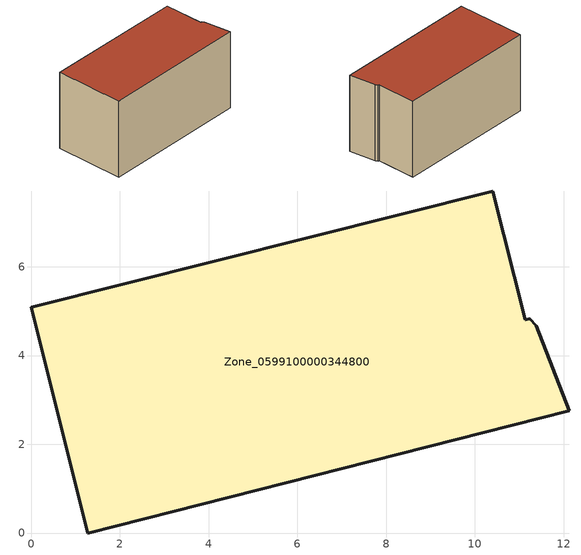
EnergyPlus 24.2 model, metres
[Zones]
Zone_0599100000344800
 floor ground (C_G): 11.24,4.83 11.38,4.67 12.13,2.76 1.28,0 0,5.09 10.41,7.71 11.13,4.81 z0
 wall outside (C_F): 1.28,0 12.13,2.76 11.38,4.67 11.24,4.83 11.13,4.81 10.41,7.71 0,5.09 1.28,0 z0:6.05
 roof outside (C_R): 11.38,4.67 11.24,4.83 11.13,4.81 10.41,7.71 0,5.09 1.28,0 12.13,2.76 z6.05
[BUILDING]
Pand.0599100000344800: North Axis=0; Terrain=City; Loads Convergence Tolerance Value=0.04; Temperature Convergence Tolerance Value=0.4; Solar Distribution=FullExterior; Maximum Number of Warmup Days=25; Minimum Number of Warmup Days=1
[Site:Location]
Rotterdam.The.Hague.AP_ZH_NLD Design_Conditions: Latitude=51.96; Longitude=4.45; Time Zone=1; Elevation=-4.5
[SITE:GROUNDTEMPERATURE:BUILDINGSURFACE]
18, 18, 18, 18, 18, 18, 18, 18, 18, 18, 18, 18
[MATERIAL] Thermal Absorptance=0.9; Solar Absorptance=0.7; Visible Absorptance=0.7
Name | Roughness | Thickness | Conductivity | Density | Specific Heat
G.TI.1992-2005 | MediumSmooth | 0.15 | 0.06 | 540 | 1210
F.TI.1992-2005 | Rough | 0.3 | 0.12 | 1920 | 840
R.TI.1992-2005 | MediumRough | 0.2 | 0.08 | 1500 | 1000
[CONSTRUCTION]
C_G: G.TI.1992-2005
C_F: F.TI.1992-2005
C_R: R.TI.1992-2005
[ZONE]
Zone_0599100000344800: Type=1; Multiplier=1; Ceiling Height=Autocalculate; Volume=Autocalculate; Floor Area=autocalculate; Part of Total Floor Area=Yes
[ZONEINFILTRATION:DESIGNFLOWRATE]
Infil_Zone_0599100000344800: Zone or ZoneList or Space or SpaceList=Zone_0599100000344800; Schedule=AlwaysOn; Design Flow Rate Calculation Method=Flow/Area; Flow Rate per Floor Area=0.0015; Constant Term Coefficient=1; Temperature Term Coefficient=0; Velocity Term Coefficient=0; Velocity Squared Term Coefficient=0
[HVACTEMPLATE:ZONE:IDEALLOADSAIRSYSTEM]
Zone_0599100000344800: Maximum Heating Supply Air Temperature=50; Minimum Cooling Supply Air Temperature=13; Maximum Heating Supply Air Humidity Ratio=0.0156; Minimum Cooling Supply Air Humidity Ratio=0.0077; Heating Limit=NoLimit; Cooling Limit=NoLimit; Dehumidification Control Type=ConstantSensibleHeatRatio; Cooling Sensible Heat Ratio=0.7; Dehumidification Setpoint=60; Humidification Control Type=None; Humidification Setpoint=30; Outdoor Air Method=None; Outdoor Air Flow Rate per Person=0.00944; Outdoor Air Flow Rate per Zone Floor Area=0; Outdoor Air Flow Rate per Zone=0; Demand Controlled Ventilation Type=None; Outdoor Air Economizer Type=NoEconomizer; Heat Recovery Type=None; Sensible Heat Recovery Effectiveness=0.7; Latent Heat Recovery Effectiveness=0.65
[ZONECONTROL:THERMOSTAT]
ThermostatControl_Zone_0599100000344800: Zone or ZoneList=Zone_0599100000344800; Control Type Schedule=DualSetpointControlType; Control 1=Thermostat_Zone_0599100000344800; Temperature Difference Between Cutout And Setpoint=0
[THERMOSTATSETPOINT:DUALSETPOINT]
Thermostat_Zone_0599100000344800: Heating Setpoint Temperature Schedule=HeatingSetpoint_Zone_0599100000344800; Cooling Setpoint Temperature Schedule=CoolingSetpoint_Zone_0599100000344800
[SCHEDULE:COMPACT]
HeatingSetpoint_Zone_0599100000344800: Through: 12/31, For: AllDays, Until: 24:00, 21
CoolingSetpoint_Zone_0599100000344800: Through: 12/31, For: AllDays, Until: 24:00, 24
DualSetpointControlType: Through: 12/31, For: AllDays, Until: 24:00, 4
AlwaysOn: Through: 12/31, For: AllDays, Until: 24:00, 1
